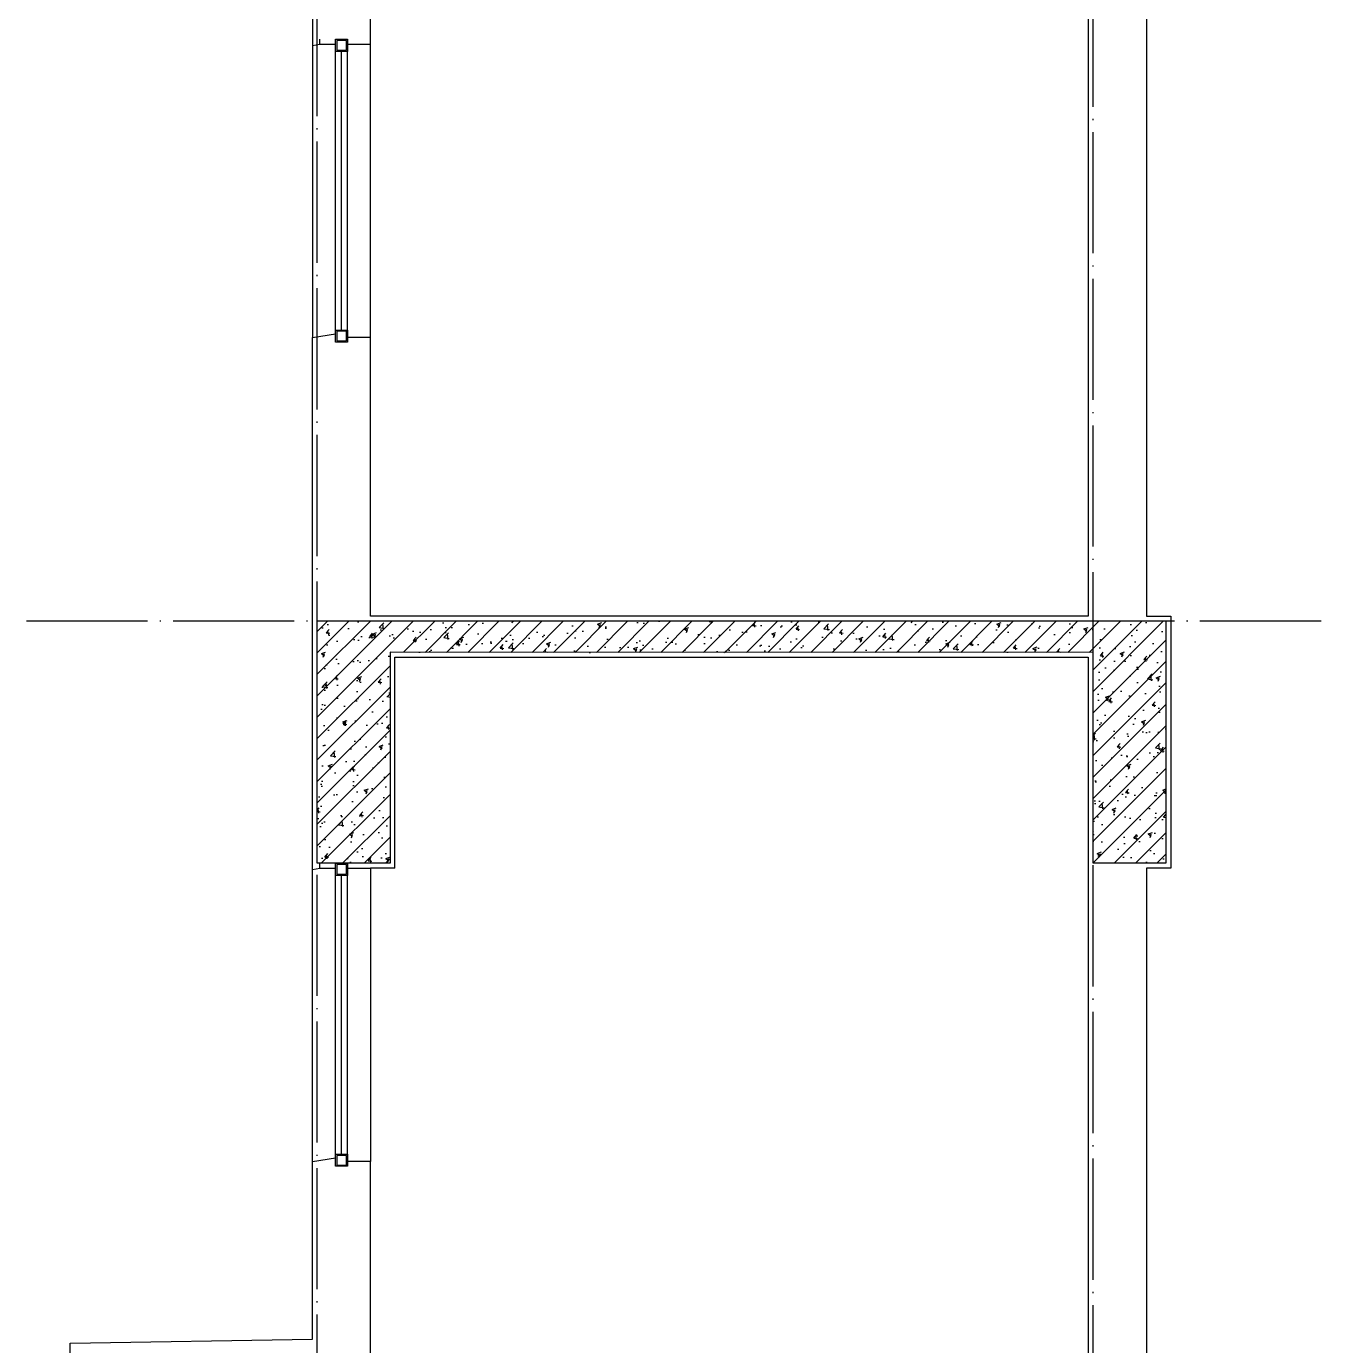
# Model space of a CAD drawing. Extents: x 6843040 to 15500510, y -6507076 to -4940511.
# Drawn here: x 7674772 to 7680156, y -6176480 to -6171037 of the extents above; entities that cross this region are included whole.
import ezdxf

# ---------------------------------------------------------------- set-up
doc = ezdxf.new("R2010")
doc.units = 0
doc.header["$LTSCALE"] = 1000
doc.header["$MEASUREMENT"] = 0
doc.linetypes.add('DOTE', pattern=[2.42, 2, -0.2, 0.02, -0.2])
for name, color, linetype in [('DOTE', 8, 'DOTE'), ('E_LINE_1', 1, 'Continuous'), ('PUB_HATCH', 8, 'Continuous'), ('WINDOW', 4, 'Continuous'), ('批荡层', 213, 'Continuous')]:
    doc.layers.add(name, color=color, linetype=linetype)

msp = doc.modelspace()

# ---------------------------------------------------------------- hatches: boundary and pattern name
at = {"layer": 'PUB_HATCH'}
h = msp.add_hatch(dxfattribs=at)
h.set_pattern_fill('钢筋混凝土', color=256, scale=25, style=0)
h.set_pattern_definition([(45, (-594.645, 0), (-44.19417382, 44.19417382), []), (50, (-594.65, 0), (179.3150457, -15.6880337), [18.75, -206.25]), (355, (-594.65, 0), (-34.6878334, 188.0480334), [15, -165]), (100.4514, (-579.7, -1.3), (144.6273454, 172.3598855), [15.9350475, -175.285528]), (46.1842, (-594.65, 50), (266.810262, -41.3797536), [28.125, -309.375]), (96.6356, (-572.4, 46.55), (233.6656764, 243.529468), [23.902572, -262.92825]), (351.1842, (-594.65, 50), (233.665486, 243.52965), [22.5, -247.5]), (21, (-569.65, 37.5), (149.226763, -100.6547227), [18.75, -206.25]), (326, (-569.65, 37.5), (60.828833, 181.2875113), [15, -165]), (71.4514, (-557.21, 29.11), (210.055657, 80.6326242), [15.9350475, -175.285528]), (37.5, (-594.645, 0), (3.03996383, 83.22346346), [0, -163, 0, -167.5, 0, -165.625]), (7.5, (-594.645, 0), (65.7673844, 98.602928), [0, -95.5, 0, -159.25, 0, -63.125]), (327.5, (-650.395, 0), (133.45560904, -5.63871793), [0, -62.5, 0, -195, 0, -258.75]), (317.5, (-675.4, 0), (145.7965423, 25.0262456), [0, -81.25, 0, -129.5, 0, -183.75])])
edge = h.paths.add_edge_path()
edge.add_line((7675972.5, -6173489.9), (7679472.5, -6173489.9))
edge.add_line((7679472.5, -6173489.9), (7679472.5, -6174489.9))
edge.add_line((7679472.5, -6174489.9), (7679172.5, -6174489.9))
edge.add_line((7679172.5, -6174489.9), (7679172.5, -6173619.8))
edge.add_line((7679172.5, -6173619.8), (7676272.5, -6173619.5))
edge.add_line((7676272.5, -6173619.5), (7676272.5, -6174489.9))
edge.add_line((7676272.5, -6174489.9), (7675972.5, -6174489.9))
edge.add_line((7675972.5, -6174489.9), (7675972.5, -6173489.9))
edge.add_line((7675972.5, -6173489.9), (7676272.5, -6173489.9))

# ---------------------------------------------------------------- linework, layer by layer
at = {"layer": 'DOTE', "ltscale": 0.25}
for p, q in [((7679172.5, -6181048.2), (7679172.5, -6150148.4)), ((7675972.5, -6181087.2), (7675972.5, -6150305.7))]:
    msp.add_line(p, q, dxfattribs=at)
at = {"layer": 'DOTE', "linetype": 'DOTE', "ltscale": 0.25}
msp.add_lwpolyline([(7674772.5, -6173489.9), (7680156.2, -6173489.9)], dxfattribs=at)
at = {"layer": 'E_LINE_1'}
msp.add_lwpolyline([(7675972.5, -6173489.9), (7679472.5, -6173489.9), (7679472.5, -6174489.9), (7679172.5, -6174489.9), (7679172.5, -6173619.8), (7676272.5, -6173619.5), (7676272.5, -6174489.9), (7675972.5, -6174489.9), (7675972.5, -6173489.9), (7676272.5, -6173489.9)], dxfattribs=at)
at = {"layer": 'WINDOW'}
for p, q in [((7676047.5, -6172289.9, 0), (7676047.5, -6171139.9, 0)), ((7676072.5, -6172289.9), (7676072.5, -6171139.9)), ((7676097.5, -6172289.9, 0), (7676097.5, -6171139.9, 0)), ((7676047.5, -6175689.9, 0), (7676047.5, -6174539.9)), ((7676072.5, -6175689.9), (7676072.5, -6174539.9)), ((7676097.5, -6175689.9, 0), (7676097.5, -6174539.9))]:
    msp.add_line(p, q, dxfattribs=at)
at = {"layer": 'WINDOW', "elevation": 0}
for points in [[(7676047.5, -6171089.9), (7676097.5, -6171089.9), (7676097.5, -6171139.9), (7676047.5, -6171139.9)], [(7676092.5, -6171094.9), (7676052.5, -6171094.9), (7676052.5, -6171134.9), (7676092.5, -6171134.9)], [(7676047.5, -6174489.9), (7676097.5, -6174489.9), (7676097.5, -6174539.9), (7676047.5, -6174539.9)], [(7676092.5, -6174494.9), (7676052.5, -6174494.9), (7676052.5, -6174534.9), (7676092.5, -6174534.9)]]:
    msp.add_lwpolyline(points, close=True, dxfattribs=at)
at = {"layer": 'WINDOW'}
for points in [[(7676047.5, -6172289.9), (7676097.5, -6172289.9), (7676097.5, -6172339.9), (7676047.5, -6172339.9)], [(7676092.5, -6172294.9), (7676052.5, -6172294.9), (7676052.5, -6172334.9), (7676092.5, -6172334.9)], [(7676047.5, -6175689.9), (7676097.5, -6175689.9), (7676097.5, -6175739.9), (7676047.5, -6175739.9)], [(7676092.5, -6175694.9), (7676052.5, -6175694.9), (7676052.5, -6175734.9), (7676092.5, -6175734.9)]]:
    msp.add_lwpolyline(points, close=True, dxfattribs=at)
at = {"layer": '批荡层'}
for p, q in [((7675952.5, -6168515.9), (7675952.5, -6171109.9)), ((7675982.5, -6171109.9), (7676047.5, -6171109.9)), ((7674952.5, -6176635.9), (7674952.5, -6176469.9))]:
    msp.add_line(p, q, dxfattribs=at)
for points in [[(7676097.5, -6168509.9), (7676292.5, -6168509.9), (7676292.5, -6167639.9), (7679152.5, -6167639.9), (7679152.5, -6173469.9), (7676192.5, -6173469.9), (7676192.5, -6172319.9), (7676097.5, -6172319.9)], [(7676192.5, -6172319.9), (7676192.5, -6168509.9)], [(7679392.5, -6169009.9), (7679392.5, -6173469.9), (7679492.5, -6173469.9), (7679492.5, -6174509.9), (7679392.5, -6174509.9), (7679392.5, -6179469.9)], [(7675952.5, -6171115.9), (7675982.5, -6171109.9), (7675982.5, -6171089.9)], [(7675952.5, -6171109.9), (7675952.5, -6172319.9)], [(7676097.5, -6171109.9), (7676192.5, -6171109.9)], [(7675952.5, -6175719.9), (7675952.5, -6172319.9), (7676047.5, -6172305.8)], [(7676292.5, -6174509.9), (7676292.5, -6173639.5), (7679152.5, -6173639.8), (7679152.5, -6179469.9)], [(7676292.5, -6174509.9), (7676192.5, -6174509.9), (7676192.5, -6175719.9)], [(7674952.5, -6176469.9), (7675952.5, -6176453.2), (7675952.5, -6175719.9), (7676047.5, -6175705.8)], [(7676097.5, -6177109.9), (7676192.5, -6177109.9), (7676192.5, -6175719.9), (7676097.5, -6175719.9)]]:
    msp.add_lwpolyline(points, dxfattribs=at)
at = {"layer": '批荡层', "elevation": 0}
for points in [[(7675952.5, -6174515.9), (7675982.5, -6174509.9), (7675982.5, -6174489.9)], [(7675982.5, -6174509.9), (7676047.5, -6174509.9)], [(7676097.5, -6174509.9), (7676192.5, -6174509.9)]]:
    msp.add_lwpolyline(points, dxfattribs=at)

doc.saveas('drawing.dxf')
